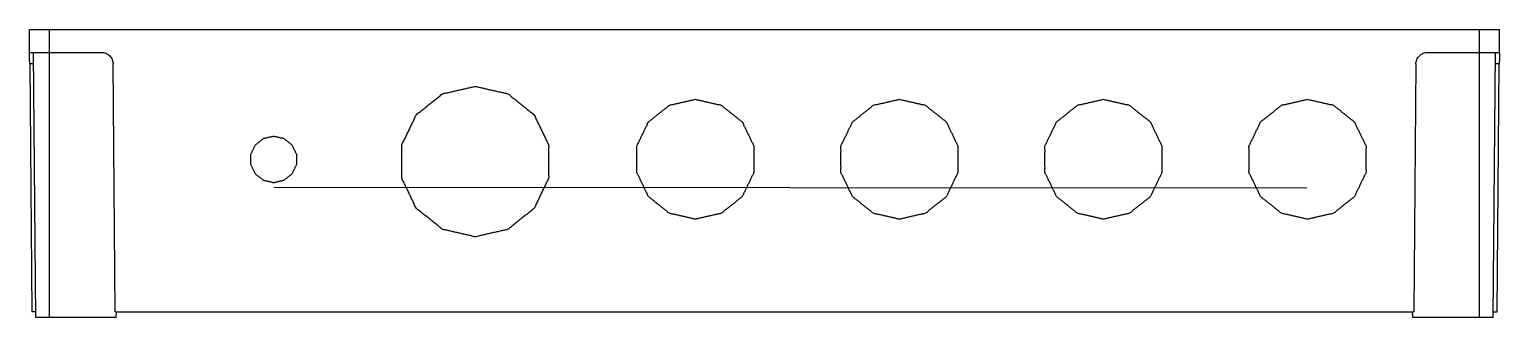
# Model space of a CAD drawing. Header units: millimetres. Extents: x 21 to 276, y 80 to 130.
import ezdxf

# ---------------------------------------------------------------- set-up
doc = ezdxf.new("R2010")
doc.units = ezdxf.units.MM
doc.layers.add('View', color=7, linetype='CONTINUOUS')

msp = doc.modelspace()

# ---------------------------------------------------------------- linework, layer by layer
at = {"layer": 'View'}
for p, q in [((20.73, 125.74), (20.69, 129.74)), ((24.19, 129.74), (272.29, 129.74)), ((24.19, 125.74), (24.19, 129.74)), ((272.29, 125.74), (272.29, 129.74)), ((275.76, 125.74), (275.79, 129.74)), ((21.79, 79.74), (21.39, 125.74)), ((24.19, 125.74), (33.21, 125.74)), ((24.19, 79.74), (24.19, 125.74)), ((263.27, 125.74), (272.29, 125.74)), ((272.29, 79.74), (272.29, 125.74)), ((274.69, 79.74), (275.09, 125.74)), ((20.74, 123.76), (21.12, 80.74)), ((21.41, 123.76), (20.74, 123.76)), ((35.58, 80.74), (35.21, 123.76)), ((261.27, 123.76), (260.9, 80.74)), ((275.74, 123.76), (275.07, 123.76)), ((275.36, 80.74), (275.74, 123.76)), ((63.13, 102.38), (242.35, 102.27)), ((21.78, 80.74), (21.12, 80.74)), ((35.77, 79.74), (24.19, 79.74)), ((35.58, 80.74), (260.9, 80.74)), ((35.77, 79.74), (35.78, 80.74)), ((260.71, 79.74), (260.7, 80.74)), ((272.29, 79.74), (260.71, 79.74)), ((274.7, 80.74), (275.36, 80.74))]:
    msp.add_line(p, q, dxfattribs=at)
for points, degree, knots in [([(20.69, 129.74), (20.7, 129.74), (20.71, 129.74), (20.75, 129.74), (20.78, 129.74), (20.83, 129.74), (20.89, 129.74), (20.96, 129.74), (21.04, 129.74), (21.13, 129.74), (21.23, 129.74), (21.34, 129.74), (21.45, 129.74), (21.58, 129.74), (21.72, 129.74), (21.86, 129.74), (22.01, 129.74), (22.17, 129.74), (22.33, 129.74), (22.5, 129.74), (22.67, 129.74), (22.85, 129.74), (23.03, 129.74), (23.22, 129.74), (23.41, 129.74), (23.8, 129.74), (24.19, 129.74)], 2, [0, 0, 0, 0.1122, 0.1122, 0.224399, 0.224399, 0.336599, 0.336599, 0.448799, 0.448799, 0.560999, 0.560999, 0.673198, 0.673198, 0.785398, 0.785398, 0.897598, 0.897598, 1.009798, 1.009798, 1.121997, 1.121997, 1.234197, 1.234197, 1.346397, 1.346397, 1.570796, 1.570796, 1.570796]), ([(20.73, 125.74), (20.74, 125.74), (20.75, 125.74), (20.78, 125.74), (20.81, 125.74), (20.87, 125.74), (20.92, 125.74), (20.99, 125.74), (21.07, 125.74), (21.16, 125.74), (21.26, 125.74), (21.37, 125.74), (21.48, 125.74), (21.61, 125.74), (21.74, 125.74), (21.89, 125.74), (22.03, 125.74), (22.19, 125.74), (22.35, 125.74), (22.52, 125.74), (22.69, 125.74), (22.87, 125.74), (23.05, 125.74), (23.23, 125.74), (23.42, 125.74), (23.8, 125.74), (24.19, 125.74)], 2, [0, 0, 0, 0.1122, 0.1122, 0.224399, 0.224399, 0.336599, 0.336599, 0.448799, 0.448799, 0.560999, 0.560999, 0.673198, 0.673198, 0.785398, 0.785398, 0.897598, 0.897598, 1.009798, 1.009798, 1.121997, 1.121997, 1.234197, 1.234197, 1.346397, 1.346397, 1.570796, 1.570796, 1.570796]), ([(20.74, 123.76), (20.74, 124.22), (20.73, 124.77), (20.73, 125.16), (20.73, 125.36), (20.73, 125.5), (20.73, 125.6), (20.73, 125.7), (20.73, 125.74), (20.73, 125.74)], 3, [4.721116, 4.721116, 4.721116, 4.721116, 5.50215, 5.50215, 5.50215, 5.892668, 5.892668, 5.892668, 6.283185, 6.283185, 6.283185, 6.283185]), ([(33.21, 125.74), (33.44, 125.74), (33.7, 125.7), (33.94, 125.6), (34.19, 125.51), (34.42, 125.35), (34.62, 125.16), (34.81, 124.97), (34.96, 124.73), (35.06, 124.49), (35.16, 124.24), (35.21, 123.99), (35.21, 123.76)], 3, [3.141593, 3.141593, 3.141593, 3.141593, 3.53211, 3.53211, 3.53211, 3.922627, 3.922627, 3.922627, 4.313145, 4.313145, 4.313145, 4.703662, 4.703662, 4.703662, 4.703662]), ([(261.27, 123.76), (261.27, 123.99), (261.32, 124.24), (261.42, 124.49), (261.52, 124.73), (261.67, 124.97), (261.87, 125.16), (262.06, 125.35), (262.3, 125.51), (262.54, 125.6), (262.79, 125.7), (263.04, 125.74), (263.27, 125.74)], 3, [4.721116, 4.721116, 4.721116, 4.721116, 5.111633, 5.111633, 5.111633, 5.50215, 5.50215, 5.50215, 5.892668, 5.892668, 5.892668, 6.283185, 6.283185, 6.283185, 6.283185]), ([(275.76, 125.74), (275.76, 125.74), (275.76, 125.7), (275.75, 125.6), (275.75, 125.5), (275.75, 125.36), (275.75, 125.16), (275.75, 124.77), (275.74, 124.22), (275.74, 123.76)], 3, [3.141593, 3.141593, 3.141593, 3.141593, 3.53211, 3.53211, 3.53211, 3.922627, 3.922627, 3.922627, 4.703662, 4.703662, 4.703662, 4.703662]), ([(24.19, 79.74), (24.06, 79.74), (23.92, 79.74), (23.65, 79.74), (23.4, 79.74), (23.27, 79.74), (23.15, 79.74), (23.03, 79.74), (22.91, 79.74), (22.8, 79.74), (22.7, 79.74), (22.59, 79.74), (22.49, 79.74), (22.4, 79.74), (22.32, 79.74), (22.24, 79.74), (22.16, 79.74), (22.09, 79.74), (22.03, 79.74), (21.98, 79.74), (21.93, 79.74), (21.89, 79.74), (21.85, 79.74), (21.83, 79.74), (21.81, 79.74), (21.8, 79.74), (21.79, 79.74)], 2, [4.712389, 4.712389, 4.712389, 4.824589, 4.824589, 5.048988, 5.048988, 5.161188, 5.161188, 5.273388, 5.273388, 5.385587, 5.385587, 5.497787, 5.497787, 5.609987, 5.609987, 5.722187, 5.722187, 5.834386, 5.834386, 5.946586, 5.946586, 6.058786, 6.058786, 6.170986, 6.170986, 6.283185, 6.283185, 6.283185]), ([(274.69, 79.74), (274.68, 79.74), (274.67, 79.74), (274.65, 79.74), (274.63, 79.74), (274.59, 79.74), (274.55, 79.74), (274.5, 79.74), (274.45, 79.74), (274.39, 79.74), (274.32, 79.74), (274.24, 79.74), (274.17, 79.74), (274.08, 79.74), (273.99, 79.74), (273.89, 79.74), (273.79, 79.74), (273.68, 79.74), (273.57, 79.74), (273.45, 79.74), (273.33, 79.74), (273.21, 79.74), (273.08, 79.74), (272.95, 79.74), (272.82, 79.74), (272.56, 79.74), (272.29, 79.74)], 2, [0, 0, 0, 0.1122, 0.1122, 0.224399, 0.224399, 0.336599, 0.336599, 0.448799, 0.448799, 0.560999, 0.560999, 0.673198, 0.673198, 0.785398, 0.785398, 0.897598, 0.897598, 1.009798, 1.009798, 1.121997, 1.121997, 1.234197, 1.234197, 1.346397, 1.346397, 1.570796, 1.570796, 1.570796])]:
    msp.add_open_spline(points, degree=degree, knots=knots, dxfattribs=at)
for points in [[(272.29, 129.74), (272.68, 129.74), (273.07, 129.74), (273.45, 129.74), (273.81, 129.74), (274.15, 129.74), (274.47, 129.74), (274.77, 129.74), (275.03, 129.74), (275.25, 129.74), (275.44, 129.74), (275.59, 129.74), (275.7, 129.74), (275.77, 129.74), (275.79, 129.74)], [(272.29, 125.74), (272.68, 125.74), (273.06, 125.74), (273.43, 125.74), (273.79, 125.74), (274.13, 125.74), (274.45, 125.74), (274.74, 125.74), (275, 125.74), (275.22, 125.74), (275.41, 125.74), (275.56, 125.74), (275.67, 125.74), (275.73, 125.74), (275.76, 125.74)], [(98.05, 119.86), (92.38, 118.57), (87.84, 114.95), (85.32, 109.71), (85.32, 103.91), (87.84, 98.67), (92.38, 95.05), (98.05, 93.76), (103.71, 95.05), (108.25, 98.67), (110.77, 103.91), (110.77, 109.71), (108.25, 114.95), (103.71, 118.57), (98.05, 119.86)], [(136.24, 117.61), (131.73, 116.58), (128.11, 113.69), (126.1, 109.52), (126.1, 104.9), (128.11, 100.73), (131.73, 97.84), (136.24, 96.81), (140.75, 97.84), (144.37, 100.73), (146.38, 104.9), (146.38, 109.52), (144.37, 113.69), (140.75, 116.58), (136.24, 117.61)], [(171.65, 117.61), (167.13, 116.58), (163.52, 113.69), (161.51, 109.52), (161.51, 104.9), (163.52, 100.73), (167.13, 97.84), (171.65, 96.81), (176.16, 97.84), (179.78, 100.73), (181.79, 104.9), (181.79, 109.52), (179.78, 113.69), (176.16, 116.58), (171.65, 117.61)], [(207.05, 117.61), (202.54, 116.58), (198.92, 113.69), (196.91, 109.52), (196.91, 104.9), (198.92, 100.73), (202.54, 97.84), (207.05, 96.81), (211.56, 97.84), (215.18, 100.73), (217.19, 104.9), (217.19, 109.52), (215.18, 113.69), (211.56, 116.58), (207.05, 117.61)], [(242.46, 117.61), (237.95, 116.58), (234.33, 113.69), (232.32, 109.52), (232.32, 104.9), (234.33, 100.73), (237.95, 97.84), (242.46, 96.81), (246.97, 97.84), (250.59, 100.73), (252.6, 104.9), (252.6, 109.52), (250.59, 113.69), (246.97, 116.58), (242.46, 117.61)], [(63.07, 111.23), (61.32, 110.83), (59.91, 109.71), (59.12, 108.09), (59.12, 106.28), (59.91, 104.66), (61.32, 103.54), (63.07, 103.13), (64.83, 103.54), (66.24, 104.66), (67.02, 106.28), (67.02, 108.09), (66.24, 109.71), (64.83, 110.83), (63.07, 111.23)]]:
    msp.add_open_spline(points, degree=1, dxfattribs=at)

doc.saveas('drawing.dxf')
